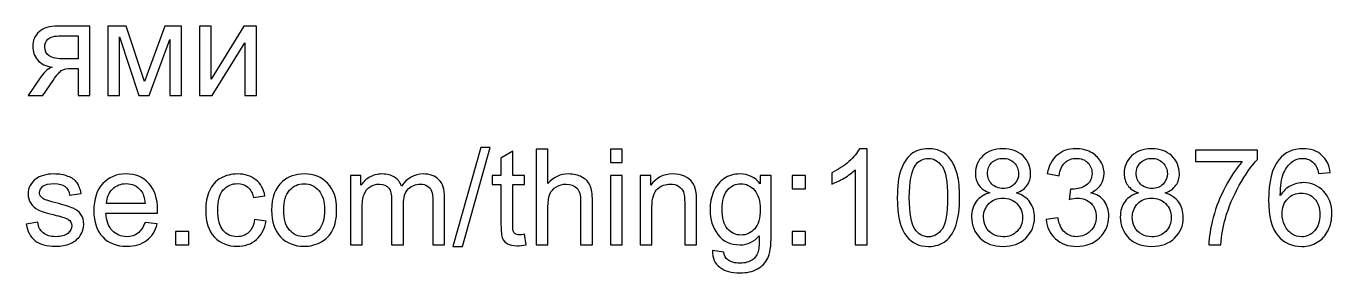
# Model space of a CAD drawing. Header units: millimetres. Extents: x -710 to 427, y -268 to 707.
# Drawn here: x 49.6 to 394.1, y -268 to -202.9 of the extents above; entities that cross this region are included whole.
import ezdxf

# ---------------------------------------------------------------- set-up
doc = ezdxf.new("R2010")
doc.units = ezdxf.units.MM
doc.header["$MEASUREMENT"] = 0
doc.layers.add('layer 1', color=7, linetype='Continuous')

msp = doc.modelspace()

# ---------------------------------------------------------------- linework, layer by layer
at = {"layer": 'layer 1', "color": 142}
for points, knots in [([(66.4255, -202.8614), (66.4255, -202.8614), (66.4255, -221.1706), (66.4255, -221.1706), (66.4255, -221.1706), (63.321, -221.1706), (63.321, -221.1706), (63.321, -221.1706), (63.321, -214.0445), (63.321, -214.0445), (63.321, -214.0445), (61.5336, -214.0445), (61.5336, -214.0445), (60.4459, -214.0445), (59.6345, -214.1856), (59.0994, -214.4737), (58.5644, -214.7618), (57.7824, -215.6614), (56.7535, -217.1842), (56.7535, -217.1842), (54.0253, -221.1706), (54.0253, -221.1706), (54.0253, -221.1706), (50.18, -221.1706), (50.18, -221.1706), (50.18, -221.1706), (53.5314, -216.2552), (53.5314, -216.2552), (54.5545, -214.75), (55.5775, -213.9034), (56.5947, -213.7093), (54.8249, -213.4683), (53.5079, -212.8274), (52.6495, -211.7926), (51.791, -210.7578), (51.3618, -209.5642), (51.3618, -208.2178), (51.3618, -206.6244), (51.9204, -205.3367), (53.0434, -204.349), (54.1664, -203.3553), (55.7951, -202.8614), (57.9235, -202.8614), (57.9235, -202.8614), (66.4255, -202.8614), (66.4255, -202.8614)], [0, 0, 0, 0, 0.06666667, 0.06666667, 0.06666667, 0.13333333, 0.13333333, 0.13333333, 0.2, 0.2, 0.2, 0.26666667, 0.26666667, 0.26666667, 0.33333333, 0.33333333, 0.33333333, 0.4, 0.4, 0.4, 0.46666667, 0.46666667, 0.46666667, 0.53333333, 0.53333333, 0.53333333, 0.6, 0.6, 0.6, 0.66666667, 0.66666667, 0.66666667, 0.73333333, 0.73333333, 0.73333333, 0.8, 0.8, 0.8, 0.86666667, 0.86666667, 0.86666667, 0.93333333, 0.93333333, 0.93333333, 1, 1, 1, 1]), ([(71.2056, -202.8614), (71.2056, -202.8614), (75.9798, -202.8614), (75.9798, -202.8614), (75.9798, -202.8614), (80.8188, -217.5135), (80.8188, -217.5135), (80.8188, -217.5135), (86.1751, -202.8614), (86.1751, -202.8614), (86.1751, -202.8614), (90.6084, -202.8614), (90.6084, -202.8614), (90.6084, -202.8614), (90.6084, -221.1706), (90.6084, -221.1706), (90.6084, -221.1706), (87.5039, -221.1706), (87.5039, -221.1706), (87.5039, -221.1706), (87.5039, -206.4304), (87.5039, -206.4304), (87.5039, -206.4304), (82.1123, -221.1706), (82.1123, -221.1706), (82.1123, -221.1706), (79.3371, -221.1706), (79.3371, -221.1706), (79.3371, -221.1706), (74.2395, -205.7248), (74.2395, -205.7248), (74.2395, -205.7248), (74.2395, -221.1706), (74.2395, -221.1706), (74.2395, -221.1706), (71.2056, -221.1706), (71.2056, -221.1706), (71.2056, -221.1706), (71.2056, -202.8614), (71.2056, -202.8614)], [0, 0, 0, 0, 0.07692308, 0.07692308, 0.07692308, 0.15384615, 0.15384615, 0.15384615, 0.23076923, 0.23076923, 0.23076923, 0.30769231, 0.30769231, 0.30769231, 0.38461538, 0.38461538, 0.38461538, 0.46153846, 0.46153846, 0.46153846, 0.53846154, 0.53846154, 0.53846154, 0.61538462, 0.61538462, 0.61538462, 0.69230769, 0.69230769, 0.69230769, 0.76923077, 0.76923077, 0.76923077, 0.84615385, 0.84615385, 0.84615385, 0.92307692, 0.92307692, 0.92307692, 1, 1, 1, 1]), ([(95.3532, -202.8614), (95.3532, -202.8614), (98.4577, -202.8614), (98.4577, -202.8614), (98.4577, -202.8614), (98.4577, -216.8256), (98.4577, -216.8256), (98.4577, -216.8256), (107.0831, -202.8614), (107.0831, -202.8614), (107.0831, -202.8614), (110.4169, -202.8614), (110.4169, -202.8614), (110.4169, -202.8614), (110.4169, -221.1706), (110.4169, -221.1706), (110.4169, -221.1706), (107.3124, -221.1706), (107.3124, -221.1706), (107.3124, -221.1706), (107.3124, -207.2947), (107.3124, -207.2947), (107.3124, -207.2947), (98.6987, -221.1706), (98.6987, -221.1706), (98.6987, -221.1706), (95.3532, -221.1706), (95.3532, -221.1706), (95.3532, -221.1706), (95.3532, -202.8614), (95.3532, -202.8614)], [0, 0, 0, 0, 0.1, 0.1, 0.1, 0.2, 0.2, 0.2, 0.3, 0.3, 0.3, 0.4, 0.4, 0.4, 0.5, 0.5, 0.5, 0.6, 0.6, 0.6, 0.7, 0.7, 0.7, 0.8, 0.8, 0.8, 0.9, 0.9, 0.9, 1, 1, 1, 1]), ([(63.321, -205.4367), (63.321, -205.4367), (58.9113, -205.4367), (58.9113, -205.4367), (57.0651, -205.4367), (55.8715, -205.7248), (55.3365, -206.301), (54.8014, -206.8772), (54.5368, -207.5534), (54.5368, -208.3236), (54.5368, -209.4172), (54.9308, -210.2227), (55.7186, -210.7343), (56.5006, -211.2458), (57.8941, -211.5045), (59.8932, -211.5045), (59.8932, -211.5045), (63.321, -211.5045), (63.321, -211.5045), (63.321, -211.5045), (63.321, -205.4367), (63.321, -205.4367)], [0, 0, 0, 0, 0.14285714, 0.14285714, 0.14285714, 0.28571429, 0.28571429, 0.28571429, 0.42857143, 0.42857143, 0.42857143, 0.57142857, 0.57142857, 0.57142857, 0.71428571, 0.71428571, 0.71428571, 0.85714286, 0.85714286, 0.85714286, 1, 1, 1, 1]), ([(162.222, -261.0051), (162.222, -261.0051), (169.5598, -234.8996), (169.5598, -234.8996), (169.5598, -234.8996), (172.0586, -234.8996), (172.0586, -234.8996), (172.0586, -234.8996), (164.7208, -261.0051), (164.7208, -261.0051), (164.7208, -261.0051), (162.222, -261.0051), (162.222, -261.0051)], [0, 0, 0, 0, 0.25, 0.25, 0.25, 0.5, 0.5, 0.5, 0.75, 0.75, 0.75, 1, 1, 1, 1]), ([(181.0897, -257.8125), (181.0897, -257.8125), (181.513, -260.5524), (181.513, -260.5524), (180.6428, -260.7347), (179.8609, -260.8287), (179.1788, -260.8287), (178.0558, -260.8287), (177.1856, -260.6524), (176.5624, -260.2937), (175.945, -259.935), (175.5099, -259.4705), (175.2571, -258.8885), (175.0043, -258.3064), (174.8808, -257.0834), (174.8808, -255.2196), (174.8808, -255.2196), (174.8808, -244.6715), (174.8808, -244.6715), (174.8808, -244.6715), (172.5877, -244.6715), (172.5877, -244.6715), (172.5877, -244.6715), (172.5877, -242.2726), (172.5877, -242.2726), (172.5877, -242.2726), (174.8808, -242.2726), (174.8808, -242.2726), (174.8808, -242.2726), (174.8808, -237.7453), (174.8808, -237.7453), (174.8808, -237.7453), (177.9852, -235.8815), (177.9852, -235.8815), (177.9852, -235.8815), (177.9852, -242.2726), (177.9852, -242.2726), (177.9852, -242.2726), (181.0897, -242.2726), (181.0897, -242.2726), (181.0897, -242.2726), (181.0897, -244.6715), (181.0897, -244.6715), (181.0897, -244.6715), (177.9852, -244.6715), (177.9852, -244.6715), (177.9852, -244.6715), (177.9852, -255.396), (177.9852, -255.396), (177.9852, -256.2838), (178.0382, -256.8541), (178.1499, -257.1069), (178.2557, -257.3598), (178.4321, -257.5597), (178.679, -257.7125), (178.926, -257.8595), (179.2788, -257.936), (179.7374, -257.936), (180.0784, -257.936), (180.5311, -257.8948), (181.0897, -257.8125)], [0, 0, 0, 0, 0.05, 0.05, 0.05, 0.1, 0.1, 0.1, 0.15, 0.15, 0.15, 0.2, 0.2, 0.2, 0.25, 0.25, 0.25, 0.3, 0.3, 0.3, 0.35, 0.35, 0.35, 0.4, 0.4, 0.4, 0.45, 0.45, 0.45, 0.5, 0.5, 0.5, 0.55, 0.55, 0.55, 0.6, 0.6, 0.6, 0.65, 0.65, 0.65, 0.7, 0.7, 0.7, 0.75, 0.75, 0.75, 0.8, 0.8, 0.8, 0.85, 0.85, 0.85, 0.9, 0.9, 0.9, 0.95, 0.95, 0.95, 1, 1, 1, 1]), ([(184.1529, -260.5818), (184.1529, -260.5818), (184.1529, -235.3229), (184.1529, -235.3229), (184.1529, -235.3229), (187.2574, -235.3229), (187.2574, -235.3229), (187.2574, -235.3229), (187.2574, -244.4128), (187.2574, -244.4128), (188.6979, -242.7254), (190.5147, -241.8846), (192.7137, -241.8846), (194.0601, -241.8846), (195.2302, -242.1491), (196.2297, -242.6842), (197.2234, -243.2192), (197.9348, -243.9542), (198.364, -244.8949), (198.7932, -245.8357), (199.0049, -247.2056), (199.0049, -248.993), (199.0049, -248.993), (199.0049, -260.5818), (199.0049, -260.5818), (199.0049, -260.5818), (195.9004, -260.5818), (195.9004, -260.5818), (195.9004, -260.5818), (195.9004, -249.0048), (195.9004, -249.0048), (195.9004, -247.4585), (195.5653, -246.3296), (194.9009, -245.624), (194.2306, -244.9185), (193.2899, -244.5657), (192.0669, -244.5657), (191.1556, -244.5657), (190.2972, -244.8009), (189.4916, -245.2771), (188.6861, -245.7534), (188.1158, -246.4001), (187.7689, -247.2174), (187.4279, -248.0288), (187.2574, -249.1518), (187.2574, -250.5864), (187.2574, -250.5864), (187.2574, -260.5818), (187.2574, -260.5818), (187.2574, -260.5818), (184.1529, -260.5818), (184.1529, -260.5818)], [0, 0, 0, 0, 0.05882353, 0.05882353, 0.05882353, 0.11764706, 0.11764706, 0.11764706, 0.17647059, 0.17647059, 0.17647059, 0.23529412, 0.23529412, 0.23529412, 0.29411765, 0.29411765, 0.29411765, 0.35294118, 0.35294118, 0.35294118, 0.41176471, 0.41176471, 0.41176471, 0.47058824, 0.47058824, 0.47058824, 0.52941176, 0.52941176, 0.52941176, 0.58823529, 0.58823529, 0.58823529, 0.64705882, 0.64705882, 0.64705882, 0.70588235, 0.70588235, 0.70588235, 0.76470588, 0.76470588, 0.76470588, 0.82352941, 0.82352941, 0.82352941, 0.88235294, 0.88235294, 0.88235294, 0.94117647, 0.94117647, 0.94117647, 1, 1, 1, 1]), ([(203.7732, -238.8507), (203.7732, -238.8507), (203.7732, -235.3229), (203.7732, -235.3229), (203.7732, -235.3229), (206.8777, -235.3229), (206.8777, -235.3229), (206.8777, -235.3229), (206.8777, -238.8507), (206.8777, -238.8507), (206.8777, -238.8507), (203.7732, -238.8507), (203.7732, -238.8507)], [0, 0, 0, 0, 0.25, 0.25, 0.25, 0.5, 0.5, 0.5, 0.75, 0.75, 0.75, 1, 1, 1, 1]), ([(271.4477, -260.5818), (271.4477, -260.5818), (268.3433, -260.5818), (268.3433, -260.5818), (268.3433, -260.5818), (268.3433, -240.8145), (268.3433, -240.8145), (267.5966, -241.5318), (266.6147, -242.2432), (265.4035, -242.9547), (264.1923, -243.6661), (263.0987, -244.2011), (262.1344, -244.5539), (262.1344, -244.5539), (262.1344, -241.5553), (262.1344, -241.5553), (263.8689, -240.7439), (265.3858, -239.7561), (266.6852, -238.592), (267.9846, -237.4337), (268.9077, -236.3107), (269.4487, -235.2171), (269.4487, -235.2171), (271.4477, -235.2171), (271.4477, -235.2171), (271.4477, -235.2171), (271.4477, -260.5818), (271.4477, -260.5818)], [0, 0, 0, 0, 0.11111111, 0.11111111, 0.11111111, 0.22222222, 0.22222222, 0.22222222, 0.33333333, 0.33333333, 0.33333333, 0.44444444, 0.44444444, 0.44444444, 0.55555556, 0.55555556, 0.55555556, 0.66666667, 0.66666667, 0.66666667, 0.77777778, 0.77777778, 0.77777778, 0.88888889, 0.88888889, 0.88888889, 1, 1, 1, 1]), ([(279.4264, -248.117), (279.4264, -245.136), (279.7321, -242.7254), (280.3436, -240.9027), (280.961, -239.0741), (281.8723, -237.6689), (283.0835, -236.687), (284.2888, -235.7051), (285.8116, -235.2171), (287.6461, -235.2171), (288.9984, -235.2171), (290.1861, -235.4875), (291.215, -236.0343), (292.2381, -236.5811), (293.0848, -237.369), (293.7433, -238.3979), (294.4018, -239.421), (294.9192, -240.6734), (295.2955, -242.1491), (295.6777, -243.6249), (295.8658, -245.6181), (295.8658, -248.117), (295.8658, -251.0803), (295.5601, -253.4792), (294.9545, -255.3019), (294.3489, -257.1305), (293.4375, -258.5357), (292.2263, -259.5235), (291.021, -260.5112), (289.4923, -261.0051), (287.6461, -261.0051), (285.2178, -261.0051), (283.3069, -260.1408), (281.9193, -258.4063), (280.2554, -256.2897), (279.4264, -252.8618), (279.4264, -248.117)], [0, 0, 0, 0, 0.08333333, 0.08333333, 0.08333333, 0.16666667, 0.16666667, 0.16666667, 0.25, 0.25, 0.25, 0.33333333, 0.33333333, 0.33333333, 0.41666667, 0.41666667, 0.41666667, 0.5, 0.5, 0.5, 0.58333333, 0.58333333, 0.58333333, 0.66666667, 0.66666667, 0.66666667, 0.75, 0.75, 0.75, 0.83333333, 0.83333333, 0.83333333, 0.91666667, 0.91666667, 0.91666667, 1, 1, 1, 1]), ([(303.8268, -246.8881), (302.5392, -246.4178), (301.5867, -245.7416), (300.9634, -244.8714), (300.3461, -243.9954), (300.0344, -242.9488), (300.0344, -241.7317), (300.0344, -239.8914), (300.693, -238.3509), (302.01, -237.0985), (303.3329, -235.8462), (305.0851, -235.2171), (307.2782, -235.2171), (309.4771, -235.2171), (311.2528, -235.8579), (312.5933, -237.1397), (313.9339, -238.4215), (314.6042, -239.9796), (314.6042, -241.8199), (314.6042, -242.9899), (314.2984, -244.013), (313.687, -244.8773), (313.0755, -245.7475), (312.1465, -246.4178), (310.8941, -246.8881), (312.4405, -247.3938), (313.6105, -248.2052), (314.416, -249.3341), (315.2215, -250.4571), (315.6272, -251.7976), (315.6272, -253.3616), (315.6272, -255.5194), (314.8629, -257.3304), (313.3401, -258.8003), (311.8114, -260.2702), (309.8064, -261.0051), (307.3193, -261.0051), (304.8322, -261.0051), (302.8273, -260.2702), (301.2986, -258.7944), (299.7757, -257.3186), (299.0114, -255.4783), (299.0114, -253.2734), (299.0114, -251.633), (299.4288, -250.2572), (300.2638, -249.1518), (301.0987, -248.0405), (302.2863, -247.2879), (303.8268, -246.8881)], [0, 0, 0, 0, 0.0625, 0.0625, 0.0625, 0.125, 0.125, 0.125, 0.1875, 0.1875, 0.1875, 0.25, 0.25, 0.25, 0.3125, 0.3125, 0.3125, 0.375, 0.375, 0.375, 0.4375, 0.4375, 0.4375, 0.5, 0.5, 0.5, 0.5625, 0.5625, 0.5625, 0.625, 0.625, 0.625, 0.6875, 0.6875, 0.6875, 0.75, 0.75, 0.75, 0.8125, 0.8125, 0.8125, 0.875, 0.875, 0.875, 0.9375, 0.9375, 0.9375, 1, 1, 1, 1]), ([(318.667, -253.879), (318.667, -253.879), (321.7714, -253.4557), (321.7714, -253.4557), (322.1301, -255.2196), (322.7298, -256.4896), (323.5823, -257.2657), (324.4349, -258.0418), (325.4815, -258.4299), (326.7221, -258.4299), (328.192, -258.4299), (329.4326, -257.9242), (330.4321, -256.9129), (331.4317, -255.9016), (331.9314, -254.6492), (331.9314, -253.1558), (331.9314, -251.733), (331.4669, -250.557), (330.5321, -249.628), (329.6031, -248.7049), (328.4213, -248.2404), (326.9808, -248.2404), (326.3928, -248.2404), (325.6637, -248.358), (324.7877, -248.5873), (324.7877, -248.5873), (325.1346, -245.871), (325.1346, -245.871), (325.3404, -245.8945), (325.5109, -245.9062), (325.6343, -245.9062), (326.9631, -245.9062), (328.1508, -245.5593), (329.215, -244.8714), (330.2734, -244.1835), (330.8025, -243.1252), (330.8025, -241.6964), (330.8025, -240.5616), (330.4145, -239.6209), (329.6442, -238.8742), (328.874, -238.1275), (327.8804, -237.7571), (326.6633, -237.7571), (325.4521, -237.7571), (324.4466, -238.1392), (323.6411, -238.9036), (322.8356, -239.6679), (322.3182, -240.8145), (322.0889, -242.3432), (322.0889, -242.3432), (318.9845, -241.7787), (318.9845, -241.7787), (319.3666, -239.6973), (320.2251, -238.0804), (321.5715, -236.9339), (322.9121, -235.7874), (324.5878, -235.2171), (326.5868, -235.2171), (327.9627, -235.2171), (329.2327, -235.511), (330.391, -236.1049), (331.5551, -236.6928), (332.4429, -237.4984), (333.0544, -238.5155), (333.6718, -239.5386), (333.9775, -240.6204), (333.9775, -241.767), (333.9775, -242.8547), (333.6836, -243.8425), (333.1015, -244.7362), (332.5135, -245.6299), (331.6433, -246.3413), (330.4968, -246.8705), (331.9902, -247.2115), (333.1485, -247.9288), (333.9775, -249.0166), (334.8007, -250.0984), (335.2123, -251.4625), (335.2123, -253.0911), (335.2123, -255.296), (334.4067, -257.1716), (332.8016, -258.7062), (331.1906, -260.2408), (329.1562, -261.0051), (326.6985, -261.0051), (324.4819, -261.0051), (322.6416, -260.3407), (321.1776, -259.0178), (319.7077, -257.6949), (318.8728, -255.9839), (318.667, -253.879)], [0, 0, 0, 0, 0.03333333, 0.03333333, 0.03333333, 0.06666667, 0.06666667, 0.06666667, 0.1, 0.1, 0.1, 0.13333333, 0.13333333, 0.13333333, 0.16666667, 0.16666667, 0.16666667, 0.2, 0.2, 0.2, 0.23333333, 0.23333333, 0.23333333, 0.26666667, 0.26666667, 0.26666667, 0.3, 0.3, 0.3, 0.33333333, 0.33333333, 0.33333333, 0.36666667, 0.36666667, 0.36666667, 0.4, 0.4, 0.4, 0.43333333, 0.43333333, 0.43333333, 0.46666667, 0.46666667, 0.46666667, 0.5, 0.5, 0.5, 0.53333333, 0.53333333, 0.53333333, 0.56666667, 0.56666667, 0.56666667, 0.6, 0.6, 0.6, 0.63333333, 0.63333333, 0.63333333, 0.66666667, 0.66666667, 0.66666667, 0.7, 0.7, 0.7, 0.73333333, 0.73333333, 0.73333333, 0.76666667, 0.76666667, 0.76666667, 0.8, 0.8, 0.8, 0.83333333, 0.83333333, 0.83333333, 0.86666667, 0.86666667, 0.86666667, 0.9, 0.9, 0.9, 0.93333333, 0.93333333, 0.93333333, 0.96666667, 0.96666667, 0.96666667, 1, 1, 1, 1]), ([(343.0674, -246.8881), (341.7798, -246.4178), (340.8273, -245.7416), (340.204, -244.8714), (339.5867, -243.9954), (339.275, -242.9488), (339.275, -241.7317), (339.275, -239.8914), (339.9336, -238.3509), (341.2506, -237.0985), (342.5735, -235.8462), (344.3257, -235.2171), (346.5188, -235.2171), (348.7177, -235.2171), (350.4934, -235.8579), (351.8339, -237.1397), (353.1745, -238.4215), (353.8448, -239.9796), (353.8448, -241.8199), (353.8448, -242.9899), (353.539, -244.013), (352.9276, -244.8773), (352.3161, -245.7475), (351.3871, -246.4178), (350.1347, -246.8881), (351.6811, -247.3938), (352.8511, -248.2052), (353.6566, -249.3341), (354.4621, -250.4571), (354.8678, -251.7976), (354.8678, -253.3616), (354.8678, -255.5194), (354.1035, -257.3304), (352.5807, -258.8003), (351.052, -260.2702), (349.047, -261.0051), (346.5599, -261.0051), (344.0728, -261.0051), (342.0679, -260.2702), (340.5392, -258.7944), (339.0163, -257.3186), (338.252, -255.4783), (338.252, -253.2734), (338.252, -251.633), (338.6694, -250.2572), (339.5044, -249.1518), (340.3393, -248.0405), (341.5269, -247.2879), (343.0674, -246.8881)], [0, 0, 0, 0, 0.0625, 0.0625, 0.0625, 0.125, 0.125, 0.125, 0.1875, 0.1875, 0.1875, 0.25, 0.25, 0.25, 0.3125, 0.3125, 0.3125, 0.375, 0.375, 0.375, 0.4375, 0.4375, 0.4375, 0.5, 0.5, 0.5, 0.5625, 0.5625, 0.5625, 0.625, 0.625, 0.625, 0.6875, 0.6875, 0.6875, 0.75, 0.75, 0.75, 0.8125, 0.8125, 0.8125, 0.875, 0.875, 0.875, 0.9375, 0.9375, 0.9375, 1, 1, 1, 1]), ([(358.084, -238.6037), (358.084, -238.6037), (358.084, -235.6404), (358.084, -235.6404), (358.084, -235.6404), (374.4176, -235.6404), (374.4176, -235.6404), (374.4176, -235.6404), (374.4176, -238.0393), (374.4176, -238.0393), (372.8124, -239.7503), (371.2132, -242.0257), (369.6374, -244.8655), (368.0558, -247.7054), (366.8387, -250.6276), (365.9744, -253.6321), (365.3571, -255.7429), (364.9572, -258.0653), (364.7867, -260.5818), (364.7867, -260.5818), (361.6117, -260.5818), (361.6117, -260.5818), (361.647, -258.5945), (362.0351, -256.1897), (362.7818, -253.3734), (363.5285, -250.5511), (364.5927, -247.8348), (365.9862, -245.2183), (367.3797, -242.6019), (368.8613, -240.397), (370.4312, -238.6037), (370.4312, -238.6037), (358.084, -238.6037), (358.084, -238.6037)], [0, 0, 0, 0, 0.09090909, 0.09090909, 0.09090909, 0.18181818, 0.18181818, 0.18181818, 0.27272727, 0.27272727, 0.27272727, 0.36363636, 0.36363636, 0.36363636, 0.45454545, 0.45454545, 0.45454545, 0.54545455, 0.54545455, 0.54545455, 0.63636364, 0.63636364, 0.63636364, 0.72727273, 0.72727273, 0.72727273, 0.81818182, 0.81818182, 0.81818182, 0.90909091, 0.90909091, 0.90909091, 1, 1, 1, 1]), ([(393.6498, -241.4965), (393.6498, -241.4965), (390.5807, -241.7435), (390.5807, -241.7435), (390.3043, -240.5264), (389.9104, -239.6385), (389.3988, -239.0859), (388.5581, -238.198), (387.5174, -237.7571), (386.2826, -237.7571), (385.289, -237.7571), (384.407, -238.0334), (383.6486, -238.5861), (382.6725, -239.2975), (381.9082, -240.3323), (381.3379, -241.6964), (380.7734, -243.0664), (380.4794, -245.0125), (380.4559, -247.5349), (381.2026, -246.4001), (382.1199, -245.5535), (383.2017, -245.0067), (384.2836, -244.454), (385.4125, -244.1776), (386.6001, -244.1776), (388.6698, -244.1776), (390.4337, -244.942), (391.8918, -246.4648), (393.3441, -247.9876), (394.0732, -249.9514), (394.0732, -252.368), (394.0732, -253.9555), (393.7321, -255.4254), (393.0501, -256.7894), (392.3622, -258.1535), (391.4273, -259.1942), (390.2279, -259.9174), (389.0343, -260.6406), (387.6761, -261.0051), (386.1592, -261.0051), (383.578, -261.0051), (381.4672, -260.0526), (379.8327, -258.1535), (378.204, -256.2544), (377.3868, -253.1205), (377.3868, -248.7579), (377.3868, -243.8778), (378.2922, -240.3265), (380.0973, -238.1098), (381.673, -236.1813), (383.7956, -235.2171), (386.4708, -235.2171), (388.4581, -235.2171), (390.0926, -235.7756), (391.3626, -236.8869), (392.6326, -237.9981), (393.397, -239.5327), (393.6498, -241.4965)], [0, 0, 0, 0, 0.05263158, 0.05263158, 0.05263158, 0.10526316, 0.10526316, 0.10526316, 0.15789474, 0.15789474, 0.15789474, 0.21052632, 0.21052632, 0.21052632, 0.26315789, 0.26315789, 0.26315789, 0.31578947, 0.31578947, 0.31578947, 0.36842105, 0.36842105, 0.36842105, 0.42105263, 0.42105263, 0.42105263, 0.47368421, 0.47368421, 0.47368421, 0.52631579, 0.52631579, 0.52631579, 0.57894737, 0.57894737, 0.57894737, 0.63157895, 0.63157895, 0.63157895, 0.68421053, 0.68421053, 0.68421053, 0.73684211, 0.73684211, 0.73684211, 0.78947368, 0.78947368, 0.78947368, 0.84210526, 0.84210526, 0.84210526, 0.89473684, 0.89473684, 0.89473684, 0.94736842, 0.94736842, 0.94736842, 1, 1, 1, 1]), ([(282.6014, -248.1287), (282.6014, -252.2856), (283.0835, -255.0491), (284.0536, -256.4131), (285.0238, -257.7831), (286.2232, -258.4651), (287.6461, -258.4651), (289.069, -258.4651), (290.2684, -257.7772), (291.2386, -256.4073), (292.2087, -255.0314), (292.6908, -252.2739), (292.6908, -248.1287), (292.6908, -243.9718), (292.2087, -241.2084), (291.2386, -239.8443), (290.2743, -238.4744), (289.0631, -237.7923), (287.6108, -237.7923), (286.1879, -237.7923), (285.0473, -238.3979), (284.1948, -239.6033), (283.1305, -241.1379), (282.6014, -243.9836), (282.6014, -248.1287)], [0, 0, 0, 0, 0.125, 0.125, 0.125, 0.25, 0.25, 0.25, 0.375, 0.375, 0.375, 0.5, 0.5, 0.5, 0.625, 0.625, 0.625, 0.75, 0.75, 0.75, 0.875, 0.875, 0.875, 1, 1, 1, 1]), ([(303.2094, -241.62), (303.2094, -242.8194), (303.5916, -243.7954), (304.3501, -244.5539), (305.1144, -245.3124), (306.114, -245.6946), (307.3546, -245.6946), (308.5599, -245.6946), (309.5359, -245.3183), (310.2944, -244.5657), (311.0529, -243.8131), (311.4292, -242.89), (311.4292, -241.7964), (311.4292, -240.6557), (311.0411, -239.6973), (310.2591, -238.9212), (309.483, -238.1451), (308.5011, -237.7571), (307.3193, -237.7571), (306.1257, -237.7571), (305.1438, -238.1392), (304.3677, -238.8977), (303.5975, -239.6562), (303.2094, -240.5616), (303.2094, -241.62)], [0, 0, 0, 0, 0.125, 0.125, 0.125, 0.25, 0.25, 0.25, 0.375, 0.375, 0.375, 0.5, 0.5, 0.5, 0.625, 0.625, 0.625, 0.75, 0.75, 0.75, 0.875, 0.875, 0.875, 1, 1, 1, 1]), ([(342.45, -241.62), (342.45, -242.8194), (342.8322, -243.7954), (343.5907, -244.5539), (344.355, -245.3124), (345.3546, -245.6946), (346.5952, -245.6946), (347.8005, -245.6946), (348.7765, -245.3183), (349.535, -244.5657), (350.2935, -243.8131), (350.6698, -242.89), (350.6698, -241.7964), (350.6698, -240.6557), (350.2817, -239.6973), (349.4997, -238.9212), (348.7236, -238.1451), (347.7417, -237.7571), (346.5599, -237.7571), (345.3663, -237.7571), (344.3844, -238.1392), (343.6083, -238.8977), (342.8381, -239.6562), (342.45, -240.5616), (342.45, -241.62)], [0, 0, 0, 0, 0.125, 0.125, 0.125, 0.25, 0.25, 0.25, 0.375, 0.375, 0.375, 0.5, 0.5, 0.5, 0.625, 0.625, 0.625, 0.75, 0.75, 0.75, 0.875, 0.875, 0.875, 1, 1, 1, 1]), ([(49.6095, -255.1137), (49.6095, -255.1137), (52.6787, -254.6199), (52.6787, -254.6199), (52.8492, -255.8487), (53.3313, -256.7894), (54.1192, -257.448), (54.9071, -258.1006), (56.0124, -258.4299), (57.4235, -258.4299), (58.8523, -258.4299), (59.9106, -258.1418), (60.6044, -257.5597), (61.2923, -256.9835), (61.6392, -256.3014), (61.6392, -255.5194), (61.6392, -254.8198), (61.3276, -254.2671), (60.7103, -253.8673), (60.2752, -253.5909), (59.2168, -253.244), (57.5353, -252.8148), (55.2657, -252.2445), (53.6959, -251.7506), (52.8139, -251.3331), (51.9378, -250.9098), (51.2734, -250.3336), (50.8207, -249.5928), (50.368, -248.8578), (50.1387, -248.0405), (50.1387, -247.1468), (50.1387, -246.3296), (50.3268, -245.577), (50.6972, -244.8832), (51.0735, -244.1894), (51.5792, -243.6132), (52.2201, -243.1546), (52.7022, -242.8018), (53.3607, -242.5019), (54.1897, -242.255), (55.0247, -242.008), (55.9125, -241.8846), (56.865, -241.8846), (58.2996, -241.8846), (59.5579, -242.0904), (60.6397, -242.5078), (61.7274, -242.9194), (62.5271, -243.4838), (63.0445, -244.1894), (63.556, -244.9008), (63.9147, -245.8474), (64.1087, -247.0351), (64.1087, -247.0351), (61.0748, -247.4585), (61.0748, -247.4585), (60.9396, -246.506), (60.5398, -245.7592), (59.8812, -245.2242), (59.2227, -244.6892), (58.2937, -244.4246), (57.0884, -244.4246), (55.6714, -244.4246), (54.6542, -244.6598), (54.0486, -245.1301), (53.443, -245.6005), (53.1373, -246.1532), (53.1373, -246.7823), (53.1373, -247.1821), (53.2608, -247.5467), (53.5136, -247.87), (53.7664, -248.1993), (54.1603, -248.4756), (54.7013, -248.6932), (55.0129, -248.8108), (55.9184, -249.0754), (57.4353, -249.4869), (59.6225, -250.069), (61.1512, -250.5511), (62.0214, -250.9216), (62.8916, -251.292), (63.5736, -251.8388), (64.0675, -252.5443), (64.5673, -253.2558), (64.8142, -254.1377), (64.8142, -255.1961), (64.8142, -256.225), (64.5144, -257.1951), (63.9088, -258.1065), (63.3032, -259.0178), (62.433, -259.7234), (61.2982, -260.2231), (60.1576, -260.7229), (58.8699, -260.9699), (57.4353, -260.9699), (55.0599, -260.9699), (53.2431, -260.476), (51.9966, -259.4941), (50.7502, -258.5063), (49.9564, -257.0481), (49.6095, -255.1137)], [0, 0, 0, 0, 0.03030303, 0.03030303, 0.03030303, 0.06060606, 0.06060606, 0.06060606, 0.09090909, 0.09090909, 0.09090909, 0.12121212, 0.12121212, 0.12121212, 0.15151515, 0.15151515, 0.15151515, 0.18181818, 0.18181818, 0.18181818, 0.21212121, 0.21212121, 0.21212121, 0.24242424, 0.24242424, 0.24242424, 0.27272727, 0.27272727, 0.27272727, 0.3030303, 0.3030303, 0.3030303, 0.33333333, 0.33333333, 0.33333333, 0.36363636, 0.36363636, 0.36363636, 0.39393939, 0.39393939, 0.39393939, 0.42424242, 0.42424242, 0.42424242, 0.45454545, 0.45454545, 0.45454545, 0.48484848, 0.48484848, 0.48484848, 0.51515152, 0.51515152, 0.51515152, 0.54545455, 0.54545455, 0.54545455, 0.57575758, 0.57575758, 0.57575758, 0.60606061, 0.60606061, 0.60606061, 0.63636364, 0.63636364, 0.63636364, 0.66666667, 0.66666667, 0.66666667, 0.6969697, 0.6969697, 0.6969697, 0.72727273, 0.72727273, 0.72727273, 0.75757576, 0.75757576, 0.75757576, 0.78787879, 0.78787879, 0.78787879, 0.81818182, 0.81818182, 0.81818182, 0.84848485, 0.84848485, 0.84848485, 0.87878788, 0.87878788, 0.87878788, 0.90909091, 0.90909091, 0.90909091, 0.93939394, 0.93939394, 0.93939394, 0.96969697, 0.96969697, 0.96969697, 1, 1, 1, 1]), ([(80.9715, -254.6551), (80.9715, -254.6551), (84.1818, -255.0785), (84.1818, -255.0785), (83.682, -256.9423), (82.7471, -258.3946), (81.3831, -259.4235), (80.019, -260.4524), (78.2786, -260.9699), (76.1561, -260.9699), (73.4867, -260.9699), (71.37, -260.1467), (69.8061, -258.5004), (68.2421, -256.86), (67.4601, -254.5493), (67.4601, -251.5801), (67.4601, -248.5109), (68.2479, -246.1238), (69.8296, -244.4304), (71.4112, -242.7312), (73.4632, -241.8846), (75.9855, -241.8846), (78.4256, -241.8846), (80.4188, -242.7136), (81.9651, -244.3775), (83.5115, -246.0415), (84.2876, -248.3816), (84.2876, -251.3978), (84.2876, -251.5801), (84.2817, -251.8564), (84.27, -252.221), (84.27, -252.221), (70.6351, -252.221), (70.6351, -252.221), (70.7527, -254.2259), (71.3171, -255.7664), (72.3402, -256.8306), (73.3574, -257.8948), (74.6332, -258.4299), (76.1561, -258.4299), (77.2908, -258.4299), (78.261, -258.13), (79.0606, -257.5303), (79.8661, -256.9305), (80.5011, -255.9722), (80.9715, -254.6551)], [0, 0, 0, 0, 0.06666667, 0.06666667, 0.06666667, 0.13333333, 0.13333333, 0.13333333, 0.2, 0.2, 0.2, 0.26666667, 0.26666667, 0.26666667, 0.33333333, 0.33333333, 0.33333333, 0.4, 0.4, 0.4, 0.46666667, 0.46666667, 0.46666667, 0.53333333, 0.53333333, 0.53333333, 0.6, 0.6, 0.6, 0.66666667, 0.66666667, 0.66666667, 0.73333333, 0.73333333, 0.73333333, 0.8, 0.8, 0.8, 0.86666667, 0.86666667, 0.86666667, 0.93333333, 0.93333333, 0.93333333, 1, 1, 1, 1]), ([(70.8115, -249.681), (70.8115, -249.681), (81.0068, -249.681), (81.0068, -249.681), (80.8715, -248.1405), (80.4776, -246.9881), (79.8367, -246.2179), (78.8548, -245.0243), (77.573, -244.4246), (76.0032, -244.4246), (74.5803, -244.4246), (73.3867, -244.9008), (72.4166, -245.8533), (71.4523, -246.8058), (70.9173, -248.0817), (70.8115, -249.681)], [0, 0, 0, 0, 0.2, 0.2, 0.2, 0.4, 0.4, 0.4, 0.6, 0.6, 0.6, 0.8, 0.8, 0.8, 1, 1, 1, 1]), ([(109.8639, -253.879), (109.8639, -253.879), (112.8978, -254.3024), (112.8978, -254.3024), (112.5627, -256.3896), (111.716, -258.0183), (110.346, -259.2001), (108.9761, -260.3819), (107.2886, -260.9699), (105.2954, -260.9699), (102.7966, -260.9699), (100.7858, -260.1526), (99.2688, -258.518), (97.746, -256.8835), (96.9875, -254.5434), (96.9875, -251.4978), (96.9875, -249.5222), (97.3168, -247.7995), (97.9694, -246.3178), (98.6221, -244.842), (99.6157, -243.7308), (100.9563, -242.9958), (102.2909, -242.255), (103.7432, -241.8846), (105.319, -241.8846), (107.3004, -241.8846), (108.929, -242.3843), (110.1873, -243.3898), (111.4514, -244.3952), (112.2628, -245.8239), (112.6156, -247.6701), (112.6156, -247.6701), (109.617, -248.1287), (109.617, -248.1287), (109.3289, -246.8999), (108.8232, -245.9768), (108.0883, -245.3535), (107.3592, -244.7362), (106.4772, -244.4246), (105.4424, -244.4246), (103.8784, -244.4246), (102.6084, -244.9831), (101.6265, -246.1003), (100.6505, -247.2233), (100.1625, -248.9872), (100.1625, -251.4096), (100.1625, -253.8673), (100.6329, -255.6488), (101.5736, -256.76), (102.5202, -257.8713), (103.7491, -258.4299), (105.2602, -258.4299), (106.4831, -258.4299), (107.5003, -258.0594), (108.3117, -257.3127), (109.129, -256.5719), (109.6464, -255.4254), (109.8639, -253.879)], [0, 0, 0, 0, 0.05263158, 0.05263158, 0.05263158, 0.10526316, 0.10526316, 0.10526316, 0.15789474, 0.15789474, 0.15789474, 0.21052632, 0.21052632, 0.21052632, 0.26315789, 0.26315789, 0.26315789, 0.31578947, 0.31578947, 0.31578947, 0.36842105, 0.36842105, 0.36842105, 0.42105263, 0.42105263, 0.42105263, 0.47368421, 0.47368421, 0.47368421, 0.52631579, 0.52631579, 0.52631579, 0.57894737, 0.57894737, 0.57894737, 0.63157895, 0.63157895, 0.63157895, 0.68421053, 0.68421053, 0.68421053, 0.73684211, 0.73684211, 0.73684211, 0.78947368, 0.78947368, 0.78947368, 0.84210526, 0.84210526, 0.84210526, 0.89473684, 0.89473684, 0.89473684, 0.94736842, 0.94736842, 0.94736842, 1, 1, 1, 1]), ([(114.3795, -251.4272), (114.3795, -248.0464), (115.3202, -245.5417), (117.2076, -243.913), (118.7774, -242.5607), (120.7001, -241.8846), (122.9637, -241.8846), (125.4743, -241.8846), (127.5322, -242.7077), (129.1315, -244.354), (130.7248, -245.9944), (131.5245, -248.2698), (131.5245, -251.1685), (131.5245, -253.5204), (131.1717, -255.3666), (130.4661, -256.713), (129.7606, -258.0594), (128.7317, -259.106), (127.3793, -259.8527), (126.0329, -260.5994), (124.5571, -260.9699), (122.9637, -260.9699), (120.4002, -260.9699), (118.3306, -260.1526), (116.749, -258.5122), (115.1673, -256.8718), (114.3795, -254.5081), (114.3795, -251.4272)], [0, 0, 0, 0, 0.11111111, 0.11111111, 0.11111111, 0.22222222, 0.22222222, 0.22222222, 0.33333333, 0.33333333, 0.33333333, 0.44444444, 0.44444444, 0.44444444, 0.55555556, 0.55555556, 0.55555556, 0.66666667, 0.66666667, 0.66666667, 0.77777778, 0.77777778, 0.77777778, 0.88888889, 0.88888889, 0.88888889, 1, 1, 1, 1]), ([(117.5545, -251.4331), (117.5545, -253.7732), (118.066, -255.5253), (119.0891, -256.6836), (120.118, -257.8478), (121.4056, -258.4299), (122.9637, -258.4299), (124.5042, -258.4299), (125.786, -257.8478), (126.8149, -256.6777), (127.8379, -255.5077), (128.3495, -253.7261), (128.3495, -251.3331), (128.3495, -249.0754), (127.8321, -247.3644), (126.8031, -246.2061), (125.7742, -245.0419), (124.4924, -244.4598), (122.9637, -244.4598), (121.4056, -244.4598), (120.118, -245.036), (119.0891, -246.1943), (118.066, -247.3526), (117.5545, -249.0989), (117.5545, -251.4331)], [0, 0, 0, 0, 0.125, 0.125, 0.125, 0.25, 0.25, 0.25, 0.375, 0.375, 0.375, 0.5, 0.5, 0.5, 0.625, 0.625, 0.625, 0.75, 0.75, 0.75, 0.875, 0.875, 0.875, 1, 1, 1, 1]), ([(135.1639, -260.5818), (135.1639, -260.5818), (135.1639, -242.2726), (135.1639, -242.2726), (135.1639, -242.2726), (137.9509, -242.2726), (137.9509, -242.2726), (137.9509, -242.2726), (137.9509, -244.8597), (137.9509, -244.8597), (138.5212, -243.966), (139.2856, -243.2428), (140.2381, -242.7018), (141.1906, -242.155), (142.2724, -241.8846), (143.4895, -241.8846), (144.8418, -241.8846), (145.9531, -242.1668), (146.8174, -242.7254), (147.6817, -243.2898), (148.2932, -244.0718), (148.6459, -245.0831), (150.1041, -242.9488), (151.9914, -241.8846), (154.3198, -241.8846), (156.1425, -241.8846), (157.5477, -242.3843), (158.5237, -243.3898), (159.5056, -244.3952), (159.9995, -245.9415), (159.9995, -248.0288), (159.9995, -248.0288), (159.9995, -260.5818), (159.9995, -260.5818), (159.9995, -260.5818), (156.8951, -260.5818), (156.8951, -260.5818), (156.8951, -260.5818), (156.8951, -249.0577), (156.8951, -249.0577), (156.8951, -247.823), (156.7892, -246.9293), (156.5893, -246.3825), (156.3894, -245.8357), (156.0249, -245.4006), (155.4898, -245.0654), (154.9607, -244.7303), (154.3374, -244.5657), (153.626, -244.5657), (152.3325, -244.5657), (151.2624, -244.9949), (150.4098, -245.8474), (149.5573, -246.7059), (149.1339, -248.0758), (149.1339, -249.9573), (149.1339, -249.9573), (149.1339, -260.5818), (149.1339, -260.5818), (149.1339, -260.5818), (146.0295, -260.5818), (146.0295, -260.5818), (146.0295, -260.5818), (146.0295, -248.6991), (146.0295, -248.6991), (146.0295, -247.3232), (145.7767, -246.2884), (145.271, -245.6005), (144.7654, -244.9126), (143.9363, -244.5657), (142.7898, -244.5657), (141.9196, -244.5657), (141.1141, -244.795), (140.3733, -245.2536), (139.6325, -245.7122), (139.0974, -246.3825), (138.7623, -247.2703), (138.433, -248.1523), (138.2684, -249.4281), (138.2684, -251.0921), (138.2684, -251.0921), (138.2684, -260.5818), (138.2684, -260.5818), (138.2684, -260.5818), (135.1639, -260.5818), (135.1639, -260.5818)], [0, 0, 0, 0, 0.03571429, 0.03571429, 0.03571429, 0.07142857, 0.07142857, 0.07142857, 0.10714286, 0.10714286, 0.10714286, 0.14285714, 0.14285714, 0.14285714, 0.17857143, 0.17857143, 0.17857143, 0.21428571, 0.21428571, 0.21428571, 0.25, 0.25, 0.25, 0.28571429, 0.28571429, 0.28571429, 0.32142857, 0.32142857, 0.32142857, 0.35714286, 0.35714286, 0.35714286, 0.39285714, 0.39285714, 0.39285714, 0.42857143, 0.42857143, 0.42857143, 0.46428571, 0.46428571, 0.46428571, 0.5, 0.5, 0.5, 0.53571429, 0.53571429, 0.53571429, 0.57142857, 0.57142857, 0.57142857, 0.60714286, 0.60714286, 0.60714286, 0.64285714, 0.64285714, 0.64285714, 0.67857143, 0.67857143, 0.67857143, 0.71428571, 0.71428571, 0.71428571, 0.75, 0.75, 0.75, 0.78571429, 0.78571429, 0.78571429, 0.82142857, 0.82142857, 0.82142857, 0.85714286, 0.85714286, 0.85714286, 0.89285714, 0.89285714, 0.89285714, 0.92857143, 0.92857143, 0.92857143, 0.96428571, 0.96428571, 0.96428571, 1, 1, 1, 1]), ([(203.7732, -260.5818), (203.7732, -260.5818), (203.7732, -242.2726), (203.7732, -242.2726), (203.7732, -242.2726), (206.8777, -242.2726), (206.8777, -242.2726), (206.8777, -242.2726), (206.8777, -260.5818), (206.8777, -260.5818), (206.8777, -260.5818), (203.7732, -260.5818), (203.7732, -260.5818)], [0, 0, 0, 0, 0.25, 0.25, 0.25, 0.5, 0.5, 0.5, 0.75, 0.75, 0.75, 1, 1, 1, 1]), ([(211.6108, -260.5818), (211.6108, -260.5818), (211.6108, -242.2726), (211.6108, -242.2726), (211.6108, -242.2726), (214.3978, -242.2726), (214.3978, -242.2726), (214.3978, -242.2726), (214.3978, -244.8714), (214.3978, -244.8714), (215.7383, -242.8782), (217.6786, -241.8846), (220.2127, -241.8846), (221.3181, -241.8846), (222.3294, -242.0845), (223.2525, -242.4784), (224.1756, -242.8723), (224.8694, -243.3956), (225.328, -244.0365), (225.7866, -244.6774), (226.11, -245.4417), (226.2923, -246.3237), (226.404, -246.8999), (226.4628, -247.9053), (226.4628, -249.3399), (226.4628, -249.3399), (226.4628, -260.5818), (226.4628, -260.5818), (226.4628, -260.5818), (223.3583, -260.5818), (223.3583, -260.5818), (223.3583, -260.5818), (223.3583, -249.4575), (223.3583, -249.4575), (223.3583, -248.1934), (223.2407, -247.2468), (222.9997, -246.6236), (222.7586, -246.0003), (222.3294, -245.5005), (221.7179, -245.1242), (221.1064, -244.7538), (220.3832, -244.5657), (219.5601, -244.5657), (218.2431, -244.5657), (217.1083, -244.9831), (216.1499, -245.8239), (215.1915, -246.6588), (214.7153, -248.2522), (214.7153, -250.5923), (214.7153, -250.5923), (214.7153, -260.5818), (214.7153, -260.5818), (214.7153, -260.5818), (211.6108, -260.5818), (211.6108, -260.5818)], [0, 0, 0, 0, 0.05555556, 0.05555556, 0.05555556, 0.11111111, 0.11111111, 0.11111111, 0.16666667, 0.16666667, 0.16666667, 0.22222222, 0.22222222, 0.22222222, 0.27777778, 0.27777778, 0.27777778, 0.33333333, 0.33333333, 0.33333333, 0.38888889, 0.38888889, 0.38888889, 0.44444444, 0.44444444, 0.44444444, 0.5, 0.5, 0.5, 0.55555556, 0.55555556, 0.55555556, 0.61111111, 0.61111111, 0.61111111, 0.66666667, 0.66666667, 0.66666667, 0.72222222, 0.72222222, 0.72222222, 0.77777778, 0.77777778, 0.77777778, 0.83333333, 0.83333333, 0.83333333, 0.88888889, 0.88888889, 0.88888889, 0.94444444, 0.94444444, 0.94444444, 1, 1, 1, 1]), ([(230.6608, -262.0987), (230.6608, -262.0987), (233.6594, -262.5221), (233.6594, -262.5221), (233.7829, -263.4511), (234.1357, -264.1272), (234.7119, -264.5564), (235.4821, -265.1268), (236.5346, -265.4149), (237.8692, -265.4149), (239.3039, -265.4149), (240.4151, -265.1268), (241.1971, -264.5564), (241.9791, -263.9861), (242.5083, -263.1806), (242.7846, -262.1517), (242.9434, -261.5225), (243.0198, -260.1996), (243.008, -258.1829), (241.6498, -259.7822), (239.9624, -260.5818), (237.9398, -260.5818), (235.4233, -260.5818), (233.4713, -259.6763), (232.0954, -257.8595), (230.7137, -256.0486), (230.0258, -253.8731), (230.0258, -251.339), (230.0258, -249.5928), (230.3433, -247.9817), (230.9724, -246.506), (231.6016, -245.0302), (232.5188, -243.8954), (233.7182, -243.0899), (234.9177, -242.2844), (236.3288, -241.8846), (237.9516, -241.8846), (240.1094, -241.8846), (241.8909, -242.7665), (243.2903, -244.5304), (243.2903, -244.5304), (243.2903, -242.2726), (243.2903, -242.2726), (243.2903, -242.2726), (246.1478, -242.2726), (246.1478, -242.2726), (246.1478, -242.2726), (246.1478, -258.083), (246.1478, -258.083), (246.1478, -260.9346), (245.8597, -262.9513), (245.2776, -264.139), (244.7014, -265.3267), (243.7783, -266.2674), (242.5259, -266.9553), (241.2677, -267.6432), (239.7213, -267.9901), (237.8869, -267.9901), (235.7055, -267.9901), (233.9475, -267.5021), (232.607, -266.5202), (231.2605, -265.5442), (230.6138, -264.0684), (230.6608, -262.0987)], [0, 0, 0, 0, 0.04761905, 0.04761905, 0.04761905, 0.0952381, 0.0952381, 0.0952381, 0.14285714, 0.14285714, 0.14285714, 0.19047619, 0.19047619, 0.19047619, 0.23809524, 0.23809524, 0.23809524, 0.28571429, 0.28571429, 0.28571429, 0.33333333, 0.33333333, 0.33333333, 0.38095238, 0.38095238, 0.38095238, 0.42857143, 0.42857143, 0.42857143, 0.47619048, 0.47619048, 0.47619048, 0.52380952, 0.52380952, 0.52380952, 0.57142857, 0.57142857, 0.57142857, 0.61904762, 0.61904762, 0.61904762, 0.66666667, 0.66666667, 0.66666667, 0.71428571, 0.71428571, 0.71428571, 0.76190476, 0.76190476, 0.76190476, 0.80952381, 0.80952381, 0.80952381, 0.85714286, 0.85714286, 0.85714286, 0.9047619, 0.9047619, 0.9047619, 0.95238095, 0.95238095, 0.95238095, 1, 1, 1, 1]), ([(233.2008, -251.1156), (233.2008, -253.5086), (233.6771, -255.2549), (234.6296, -256.3543), (235.5879, -257.4538), (236.7815, -258.0065), (238.2161, -258.0065), (239.6449, -258.0065), (240.8385, -257.4597), (241.8086, -256.3661), (242.7729, -255.2725), (243.255, -253.5556), (243.255, -251.2155), (243.255, -248.9813), (242.7552, -247.2938), (241.7616, -246.1591), (240.7679, -245.0243), (239.5685, -244.4598), (238.1691, -244.4598), (236.7874, -244.4598), (235.6173, -245.0184), (234.6472, -246.1355), (233.6829, -247.2527), (233.2008, -248.9107), (233.2008, -251.1156)], [0, 0, 0, 0, 0.125, 0.125, 0.125, 0.25, 0.25, 0.25, 0.375, 0.375, 0.375, 0.5, 0.5, 0.5, 0.625, 0.625, 0.625, 0.75, 0.75, 0.75, 0.875, 0.875, 0.875, 1, 1, 1, 1]), ([(251.6981, -245.8004), (251.6981, -245.8004), (251.6981, -242.2726), (251.6981, -242.2726), (251.6981, -242.2726), (255.2259, -242.2726), (255.2259, -242.2726), (255.2259, -242.2726), (255.2259, -245.8004), (255.2259, -245.8004), (255.2259, -245.8004), (251.6981, -245.8004), (251.6981, -245.8004)], [0, 0, 0, 0, 0.25, 0.25, 0.25, 0.5, 0.5, 0.5, 0.75, 0.75, 0.75, 1, 1, 1, 1]), ([(380.9498, -252.3974), (380.9498, -253.4674), (381.1791, -254.4905), (381.6319, -255.4665), (382.0846, -256.4425), (382.7196, -257.1834), (383.5251, -257.6949), (384.3365, -258.2064), (385.1949, -258.4651), (386.1063, -258.4651), (387.4292, -258.4651), (388.5581, -257.936), (389.4929, -256.8776), (390.4278, -255.8193), (390.8982, -254.3847), (390.8982, -252.5679), (390.8982, -250.8216), (390.4337, -249.4458), (389.5106, -248.4404), (388.5875, -247.4349), (387.4115, -246.9293), (385.9828, -246.9293), (384.5834, -246.9293), (383.3899, -247.4349), (382.4138, -248.4404), (381.4378, -249.4458), (380.9498, -250.7628), (380.9498, -252.3974)], [0, 0, 0, 0, 0.11111111, 0.11111111, 0.11111111, 0.22222222, 0.22222222, 0.22222222, 0.33333333, 0.33333333, 0.33333333, 0.44444444, 0.44444444, 0.44444444, 0.55555556, 0.55555556, 0.55555556, 0.66666667, 0.66666667, 0.66666667, 0.77777778, 0.77777778, 0.77777778, 0.88888889, 0.88888889, 0.88888889, 1, 1, 1, 1]), ([(302.1864, -253.2969), (302.1864, -254.1848), (302.3922, -255.0373), (302.8038, -255.8663), (303.2153, -256.6895), (303.8386, -257.3304), (304.6735, -257.7831), (305.5025, -258.2358), (306.3962, -258.4651), (307.3428, -258.4651), (308.8363, -258.4651), (310.0592, -257.9889), (311.0176, -257.0364), (311.976, -256.0839), (312.4522, -254.8727), (312.4522, -253.4028), (312.4522, -251.9093), (311.9583, -250.6746), (310.9764, -249.6986), (309.9887, -248.7226), (308.7422, -248.2346), (307.2429, -248.2346), (305.773, -248.2346), (304.5676, -248.7167), (303.6151, -249.681), (302.6626, -250.6452), (302.1864, -251.8505), (302.1864, -253.2969)], [0, 0, 0, 0, 0.11111111, 0.11111111, 0.11111111, 0.22222222, 0.22222222, 0.22222222, 0.33333333, 0.33333333, 0.33333333, 0.44444444, 0.44444444, 0.44444444, 0.55555556, 0.55555556, 0.55555556, 0.66666667, 0.66666667, 0.66666667, 0.77777778, 0.77777778, 0.77777778, 0.88888889, 0.88888889, 0.88888889, 1, 1, 1, 1]), ([(341.427, -253.2969), (341.427, -254.1848), (341.6328, -255.0373), (342.0444, -255.8663), (342.4559, -256.6895), (343.0792, -257.3304), (343.9141, -257.7831), (344.7431, -258.2358), (345.6368, -258.4651), (346.5834, -258.4651), (348.0769, -258.4651), (349.2998, -257.9889), (350.2582, -257.0364), (351.2166, -256.0839), (351.6928, -254.8727), (351.6928, -253.4028), (351.6928, -251.9093), (351.1989, -250.6746), (350.217, -249.6986), (349.2293, -248.7226), (347.9828, -248.2346), (346.4835, -248.2346), (345.0136, -248.2346), (343.8082, -248.7167), (342.8557, -249.681), (341.9032, -250.6452), (341.427, -251.8505), (341.427, -253.2969)], [0, 0, 0, 0, 0.11111111, 0.11111111, 0.11111111, 0.22222222, 0.22222222, 0.22222222, 0.33333333, 0.33333333, 0.33333333, 0.44444444, 0.44444444, 0.44444444, 0.55555556, 0.55555556, 0.55555556, 0.66666667, 0.66666667, 0.66666667, 0.77777778, 0.77777778, 0.77777778, 0.88888889, 0.88888889, 0.88888889, 1, 1, 1, 1]), ([(88.9854, -260.5818), (88.9854, -260.5818), (88.9854, -257.054), (88.9854, -257.054), (88.9854, -257.054), (92.5132, -257.054), (92.5132, -257.054), (92.5132, -257.054), (92.5132, -260.5818), (92.5132, -260.5818), (92.5132, -260.5818), (88.9854, -260.5818), (88.9854, -260.5818)], [0, 0, 0, 0, 0.25, 0.25, 0.25, 0.5, 0.5, 0.5, 0.75, 0.75, 0.75, 1, 1, 1, 1]), ([(251.6981, -260.5818), (251.6981, -260.5818), (251.6981, -257.054), (251.6981, -257.054), (251.6981, -257.054), (255.2259, -257.054), (255.2259, -257.054), (255.2259, -257.054), (255.2259, -260.5818), (255.2259, -260.5818), (255.2259, -260.5818), (251.6981, -260.5818), (251.6981, -260.5818)], [0, 0, 0, 0, 0.25, 0.25, 0.25, 0.5, 0.5, 0.5, 0.75, 0.75, 0.75, 1, 1, 1, 1])]:
    msp.add_open_spline(points, degree=3, knots=knots, dxfattribs=at)

doc.saveas('drawing.dxf')
